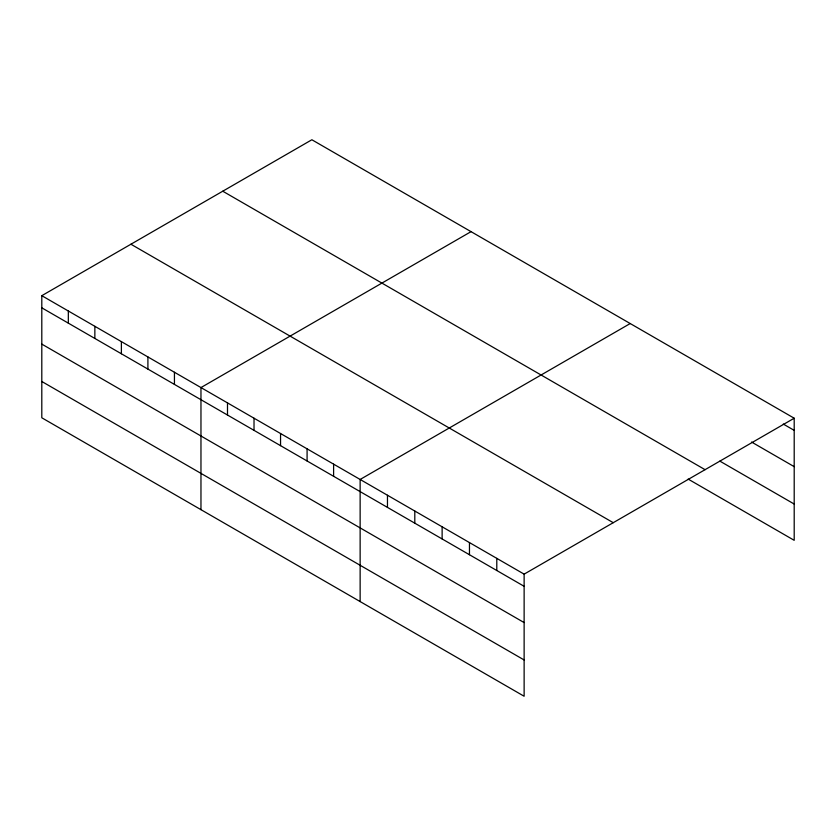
<?xml version="1.0" encoding="UTF-8"?>
<svg xmlns="http://www.w3.org/2000/svg" width="836" height="836" viewBox="0 0 836 836"><rect width="100%" height="100%" fill="white"/><g stroke="black" fill="none" stroke-linecap="round" stroke-linejoin="round"><path stroke-width="1.25" d="M524.13 622.58L524.13 574.144L41.8 295.683L41.8 417.781L524.13 696.242L524.13 622.58L41.8 344.108M688.153 479.091L794.2 540.317L794.2 418.219L311.87 139.758L41.8 295.683M471.044 231.645L200.964 387.57L200.964 509.667M630.208 323.542L360.138 479.467L360.138 601.565M524.13 574.144L794.2 418.219M783.269 424.051L794.2 430.362M751.564 442.035L794.2 466.655M719.859 461.117L794.2 504.035M222.752 191.214L705.072 469.675M130.928 244.227L613.248 522.688M41.8 307.826L524.13 586.297M41.8 381.488L524.13 659.959M496.793 558.364L496.793 570.507M469.466 542.585L469.466 554.728M442.129 526.805L442.129 538.948M414.802 511.026L414.802 523.169M387.465 495.246L387.465 507.389M333.606 464.158L333.606 476.301M307.084 448.838L307.084 460.981M280.551 433.518L280.551 445.661M254.019 418.209L254.019 430.352M227.496 402.889L227.496 415.032M174.442 372.26L174.442 384.403M147.909 356.941L147.909 369.084M121.387 341.631L121.387 353.774M94.855 326.312L94.855 338.455M68.333 310.992L68.333 323.135"/></g></svg>
